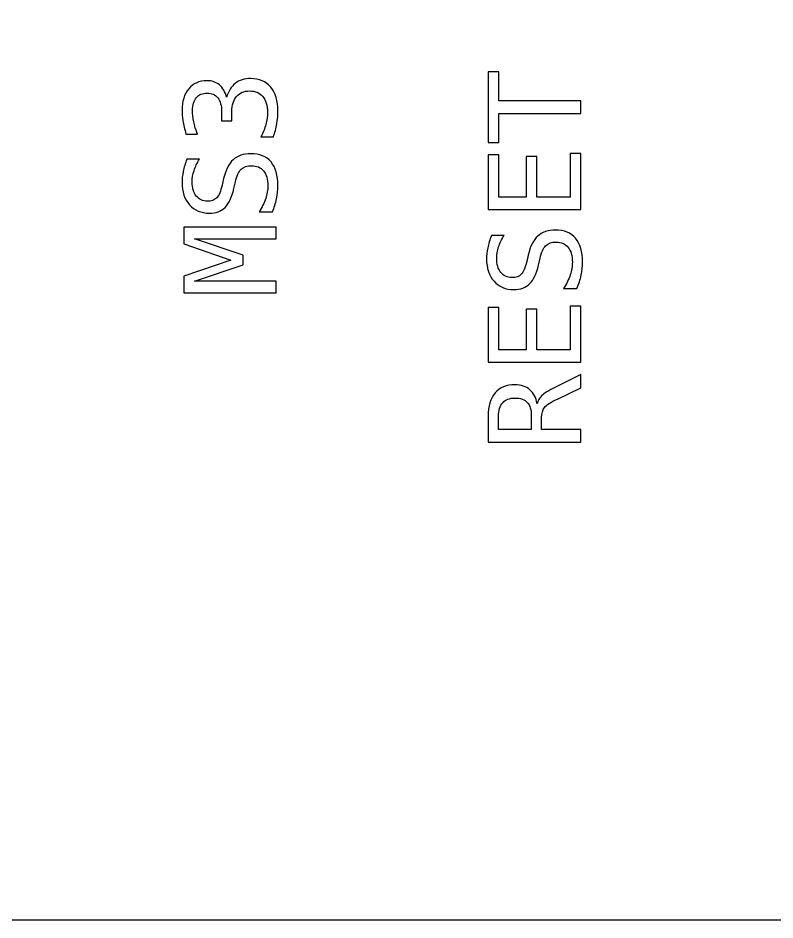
# Model space of a CAD drawing. Header units: centimetres. Extents: x -12.95 to -8.36, y -16.22 to -13.16.
# Drawn here: x -10.961 to -10.33, y -16.224 to -15.472 of the extents above; entities that cross this region are included whole.
import ezdxf

# ---------------------------------------------------------------- set-up
doc = ezdxf.new("R2010")
doc.units = ezdxf.units.CM
doc.header["$MEASUREMENT"] = 0
doc.layers.add('Layer 1', color=7, linetype='Continuous')

msp = doc.modelspace()

# ---------------------------------------------------------------- linework, layer by layer
at = {"layer": 'Layer 1', "color": 7}
msp.add_lwpolyline([(-12.95394, -16.22416), (-8.36022, -16.22416), (-8.36022, -13.16168), (-12.95394, -13.16168), (-12.95394, -16.22416)], close=True, dxfattribs=at)
at = {"layer": 'Layer 1'}
for points, knots in [([(-10.56869, -15.57569), (-10.56869, -15.57569), (-10.56869, -15.51683), (-10.56869, -15.51683), (-10.56869, -15.51683), (-10.56869, -15.51683), (-10.55991, -15.51683), (-10.55991, -15.51683), (-10.55991, -15.51683), (-10.55991, -15.51683), (-10.55991, -15.54096), (-10.55991, -15.54096), (-10.55991, -15.54096), (-10.55991, -15.54096), (-10.49154, -15.54096), (-10.49154, -15.54096), (-10.49154, -15.54096), (-10.49154, -15.54096), (-10.49154, -15.55145), (-10.49154, -15.55145), (-10.49154, -15.55145), (-10.49154, -15.55145), (-10.55991, -15.55145), (-10.55991, -15.55145), (-10.55991, -15.55145), (-10.55991, -15.55145), (-10.55991, -15.57569), (-10.55991, -15.57569), (-10.55991, -15.57569), (-10.55991, -15.57569), (-10.56869, -15.57569), (-10.56869, -15.57569)], [0, 0, 0, 0, 0.125, 0.125, 0.125, 0.125, 0.25, 0.25, 0.25, 0.25, 0.375, 0.375, 0.375, 0.375, 0.5, 0.5, 0.5, 0.5, 0.625, 0.625, 0.625, 0.625, 0.75, 0.75, 0.75, 0.75, 0.875, 0.875, 0.875, 0.875, 1, 1, 1, 1]), ([(-10.78683, -15.53803), (-10.78549, -15.53297), (-10.78309, -15.52909), (-10.77967, -15.5264), (-10.77967, -15.5264), (-10.77625, -15.52371), (-10.77196, -15.52237), (-10.76683, -15.52237), (-10.76683, -15.52237), (-10.75974, -15.52237), (-10.75417, -15.52475), (-10.75011, -15.52953), (-10.75011, -15.52953), (-10.74607, -15.53429), (-10.74404, -15.5409), (-10.74404, -15.54933), (-10.74404, -15.54933), (-10.74404, -15.5529), (-10.74438, -15.55651), (-10.74503, -15.5602), (-10.74503, -15.5602), (-10.74568, -15.56389), (-10.74663, -15.5675), (-10.74787, -15.57105), (-10.74787, -15.57105), (-10.74787, -15.57105), (-10.75826, -15.57105), (-10.75826, -15.57105), (-10.75826, -15.57105), (-10.75642, -15.56754), (-10.75506, -15.56406), (-10.75417, -15.56066), (-10.75417, -15.56066), (-10.75327, -15.55725), (-10.75282, -15.55385), (-10.75282, -15.55048), (-10.75282, -15.55048), (-10.75282, -15.54477), (-10.75411, -15.54037), (-10.75671, -15.5373), (-10.75671, -15.5373), (-10.75928, -15.53424), (-10.763, -15.5327), (-10.76787, -15.5327), (-10.76787, -15.5327), (-10.77235, -15.5327), (-10.7759, -15.53424), (-10.77854, -15.5373), (-10.77854, -15.5373), (-10.78117, -15.54037), (-10.78249, -15.54452), (-10.78249, -15.54976), (-10.78249, -15.54976), (-10.78249, -15.54976), (-10.78249, -15.55771), (-10.78249, -15.55771), (-10.78249, -15.55771), (-10.78249, -15.55771), (-10.79106, -15.55771), (-10.79106, -15.55771), (-10.79106, -15.55771), (-10.79106, -15.55771), (-10.79106, -15.54976), (-10.79106, -15.54976), (-10.79106, -15.54976), (-10.79106, -15.54498), (-10.79212, -15.54124), (-10.79422, -15.53854), (-10.79422, -15.53854), (-10.79632, -15.53586), (-10.79925, -15.53452), (-10.80301, -15.53452), (-10.80301, -15.53452), (-10.80696, -15.53452), (-10.81001, -15.53577), (-10.81212, -15.53826), (-10.81212, -15.53826), (-10.81424, -15.54076), (-10.8153, -15.54432), (-10.8153, -15.54893), (-10.8153, -15.54893), (-10.8153, -15.552), (-10.81495, -15.55517), (-10.81426, -15.55844), (-10.81426, -15.55844), (-10.81357, -15.56172), (-10.81253, -15.56514), (-10.81115, -15.56872), (-10.81115, -15.56872), (-10.81115, -15.56872), (-10.82077, -15.56872), (-10.82077, -15.56872), (-10.82077, -15.56872), (-10.82188, -15.56456), (-10.82271, -15.56083), (-10.82325, -15.55759), (-10.82325, -15.55759), (-10.8238, -15.55433), (-10.82408, -15.55145), (-10.82408, -15.54893), (-10.82408, -15.54893), (-10.82408, -15.54141), (-10.8222, -15.53542), (-10.81842, -15.53092), (-10.81842, -15.53092), (-10.81465, -15.52642), (-10.80966, -15.52418), (-10.80341, -15.52418), (-10.80341, -15.52418), (-10.79918, -15.52418), (-10.79565, -15.52536), (-10.79283, -15.52773), (-10.79283, -15.52773), (-10.79001, -15.53007), (-10.788, -15.53351), (-10.78683, -15.53803)], [0, 0, 0, 0, 0.034483, 0.034483, 0.034483, 0.034483, 0.068966, 0.068966, 0.068966, 0.068966, 0.103448, 0.103448, 0.103448, 0.103448, 0.137931, 0.137931, 0.137931, 0.137931, 0.172414, 0.172414, 0.172414, 0.172414, 0.206897, 0.206897, 0.206897, 0.206897, 0.241379, 0.241379, 0.241379, 0.241379, 0.275862, 0.275862, 0.275862, 0.275862, 0.310345, 0.310345, 0.310345, 0.310345, 0.344828, 0.344828, 0.344828, 0.344828, 0.37931, 0.37931, 0.37931, 0.37931, 0.413793, 0.413793, 0.413793, 0.413793, 0.448276, 0.448276, 0.448276, 0.448276, 0.482759, 0.482759, 0.482759, 0.482759, 0.517241, 0.517241, 0.517241, 0.517241, 0.551724, 0.551724, 0.551724, 0.551724, 0.586207, 0.586207, 0.586207, 0.586207, 0.62069, 0.62069, 0.62069, 0.62069, 0.655172, 0.655172, 0.655172, 0.655172, 0.689655, 0.689655, 0.689655, 0.689655, 0.724138, 0.724138, 0.724138, 0.724138, 0.758621, 0.758621, 0.758621, 0.758621, 0.793103, 0.793103, 0.793103, 0.793103, 0.827586, 0.827586, 0.827586, 0.827586, 0.862069, 0.862069, 0.862069, 0.862069, 0.896552, 0.896552, 0.896552, 0.896552, 0.931034, 0.931034, 0.931034, 0.931034, 0.965517, 0.965517, 0.965517, 0.965517, 1, 1, 1, 1]), ([(-10.82004, -15.58953), (-10.82004, -15.58953), (-10.80944, -15.58953), (-10.80944, -15.58953), (-10.80944, -15.58953), (-10.81149, -15.59271), (-10.81302, -15.59588), (-10.81406, -15.59907), (-10.81406, -15.59907), (-10.81511, -15.60225), (-10.81562, -15.60548), (-10.81562, -15.60871), (-10.81562, -15.60871), (-10.81562, -15.61364), (-10.81447, -15.61754), (-10.81218, -15.6204), (-10.81218, -15.6204), (-10.80988, -15.62326), (-10.8068, -15.62469), (-10.8029, -15.62469), (-10.8029, -15.62469), (-10.79948, -15.62469), (-10.79689, -15.62375), (-10.79509, -15.62186), (-10.79509, -15.62186), (-10.7933, -15.61999), (-10.79181, -15.61648), (-10.79059, -15.61135), (-10.79059, -15.61135), (-10.79059, -15.61135), (-10.78935, -15.60587), (-10.78935, -15.60587), (-10.78935, -15.60587), (-10.78766, -15.59863), (-10.78501, -15.59336), (-10.7814, -15.59004), (-10.7814, -15.59004), (-10.77778, -15.58675), (-10.77286, -15.58509), (-10.76662, -15.58509), (-10.76662, -15.58509), (-10.75928, -15.58509), (-10.75369, -15.58736), (-10.74983, -15.59191), (-10.74983, -15.59191), (-10.74596, -15.59646), (-10.74404, -15.60308), (-10.74404, -15.61176), (-10.74404, -15.61176), (-10.74404, -15.61537), (-10.74443, -15.61901), (-10.7452, -15.62266), (-10.7452, -15.62266), (-10.74598, -15.62631), (-10.74715, -15.62998), (-10.7487, -15.63366), (-10.7487, -15.63366), (-10.7487, -15.63366), (-10.75981, -15.63366), (-10.75981, -15.63366), (-10.75981, -15.63366), (-10.75729, -15.62969), (-10.75544, -15.62596), (-10.75427, -15.62243), (-10.75427, -15.62243), (-10.75309, -15.61888), (-10.75251, -15.61534), (-10.75251, -15.61176), (-10.75251, -15.61176), (-10.75251, -15.60648), (-10.75369, -15.60237), (-10.75605, -15.59945), (-10.75605, -15.59945), (-10.75842, -15.59652), (-10.76171, -15.59505), (-10.76595, -15.59505), (-10.76595, -15.59505), (-10.76981, -15.59505), (-10.77276, -15.59606), (-10.77478, -15.59809), (-10.77478, -15.59809), (-10.77681, -15.6001), (-10.77838, -15.60361), (-10.77949, -15.6086), (-10.77949, -15.6086), (-10.77949, -15.6086), (-10.78078, -15.61419), (-10.78078, -15.61419), (-10.78078, -15.61419), (-10.7824, -15.62135), (-10.78484, -15.62656), (-10.78812, -15.6298), (-10.78812, -15.6298), (-10.79138, -15.63303), (-10.79577, -15.63465), (-10.80129, -15.63465), (-10.80129, -15.63465), (-10.80819, -15.63465), (-10.81371, -15.63234), (-10.81786, -15.6277), (-10.81786, -15.6277), (-10.822, -15.62306), (-10.82408, -15.61691), (-10.82408, -15.60922), (-10.82408, -15.60922), (-10.82408, -15.60625), (-10.82375, -15.60315), (-10.82308, -15.59987), (-10.82308, -15.59987), (-10.82241, -15.59659), (-10.82138, -15.59315), (-10.82004, -15.58953)], [0, 0, 0, 0, 0.035714, 0.035714, 0.035714, 0.035714, 0.071429, 0.071429, 0.071429, 0.071429, 0.107143, 0.107143, 0.107143, 0.107143, 0.142857, 0.142857, 0.142857, 0.142857, 0.178571, 0.178571, 0.178571, 0.178571, 0.214286, 0.214286, 0.214286, 0.214286, 0.25, 0.25, 0.25, 0.25, 0.285714, 0.285714, 0.285714, 0.285714, 0.321429, 0.321429, 0.321429, 0.321429, 0.357143, 0.357143, 0.357143, 0.357143, 0.392857, 0.392857, 0.392857, 0.392857, 0.428571, 0.428571, 0.428571, 0.428571, 0.464286, 0.464286, 0.464286, 0.464286, 0.5, 0.5, 0.5, 0.5, 0.535714, 0.535714, 0.535714, 0.535714, 0.571429, 0.571429, 0.571429, 0.571429, 0.607143, 0.607143, 0.607143, 0.607143, 0.642857, 0.642857, 0.642857, 0.642857, 0.678571, 0.678571, 0.678571, 0.678571, 0.714286, 0.714286, 0.714286, 0.714286, 0.75, 0.75, 0.75, 0.75, 0.785714, 0.785714, 0.785714, 0.785714, 0.821429, 0.821429, 0.821429, 0.821429, 0.857143, 0.857143, 0.857143, 0.857143, 0.892857, 0.892857, 0.892857, 0.892857, 0.928571, 0.928571, 0.928571, 0.928571, 0.964286, 0.964286, 0.964286, 0.964286, 1, 1, 1, 1]), ([(-10.56869, -15.63165), (-10.56869, -15.63165), (-10.56869, -15.58588), (-10.56869, -15.58588), (-10.56869, -15.58588), (-10.56869, -15.58588), (-10.55991, -15.58588), (-10.55991, -15.58588), (-10.55991, -15.58588), (-10.55991, -15.58588), (-10.55991, -15.62121), (-10.55991, -15.62121), (-10.55991, -15.62121), (-10.55991, -15.62121), (-10.53706, -15.62121), (-10.53706, -15.62121), (-10.53706, -15.62121), (-10.53706, -15.62121), (-10.53706, -15.58743), (-10.53706, -15.58743), (-10.53706, -15.58743), (-10.53706, -15.58743), (-10.52828, -15.58743), (-10.52828, -15.58743), (-10.52828, -15.58743), (-10.52828, -15.58743), (-10.52828, -15.62121), (-10.52828, -15.62121), (-10.52828, -15.62121), (-10.52828, -15.62121), (-10.50032, -15.62121), (-10.50032, -15.62121), (-10.50032, -15.62121), (-10.50032, -15.62121), (-10.50032, -15.58489), (-10.50032, -15.58489), (-10.50032, -15.58489), (-10.50032, -15.58489), (-10.49154, -15.58489), (-10.49154, -15.58489), (-10.49154, -15.58489), (-10.49154, -15.58489), (-10.49154, -15.63165), (-10.49154, -15.63165), (-10.49154, -15.63165), (-10.49154, -15.63165), (-10.56869, -15.63165), (-10.56869, -15.63165)], [0, 0, 0, 0, 0.083333, 0.083333, 0.083333, 0.083333, 0.166667, 0.166667, 0.166667, 0.166667, 0.25, 0.25, 0.25, 0.25, 0.333333, 0.333333, 0.333333, 0.333333, 0.416667, 0.416667, 0.416667, 0.416667, 0.5, 0.5, 0.5, 0.5, 0.583333, 0.583333, 0.583333, 0.583333, 0.666667, 0.666667, 0.666667, 0.666667, 0.75, 0.75, 0.75, 0.75, 0.833333, 0.833333, 0.833333, 0.833333, 0.916667, 0.916667, 0.916667, 0.916667, 1, 1, 1, 1]), ([(-10.82269, -15.7011), (-10.82269, -15.7011), (-10.82269, -15.68714), (-10.82269, -15.68714), (-10.82269, -15.68714), (-10.82269, -15.68714), (-10.78343, -15.67381), (-10.78343, -15.67381), (-10.78343, -15.67381), (-10.78343, -15.67381), (-10.82269, -15.66037), (-10.82269, -15.66037), (-10.82269, -15.66037), (-10.82269, -15.66037), (-10.82269, -15.64636), (-10.82269, -15.64636), (-10.82269, -15.64636), (-10.82269, -15.64636), (-10.74554, -15.64636), (-10.74554, -15.64636), (-10.74554, -15.64636), (-10.74554, -15.64636), (-10.74554, -15.65603), (-10.74554, -15.65603), (-10.74554, -15.65603), (-10.74554, -15.65603), (-10.81369, -15.65603), (-10.81369, -15.65603), (-10.81369, -15.65603), (-10.81369, -15.65603), (-10.77304, -15.66977), (-10.77304, -15.66977), (-10.77304, -15.66977), (-10.77304, -15.66977), (-10.77304, -15.67769), (-10.77304, -15.67769), (-10.77304, -15.67769), (-10.77304, -15.67769), (-10.81369, -15.69148), (-10.81369, -15.69148), (-10.81369, -15.69148), (-10.81369, -15.69148), (-10.74554, -15.69148), (-10.74554, -15.69148), (-10.74554, -15.69148), (-10.74554, -15.69148), (-10.74554, -15.7011), (-10.74554, -15.7011), (-10.74554, -15.7011), (-10.74554, -15.7011), (-10.82269, -15.7011), (-10.82269, -15.7011)], [0, 0, 0, 0, 0.076923, 0.076923, 0.076923, 0.076923, 0.153846, 0.153846, 0.153846, 0.153846, 0.230769, 0.230769, 0.230769, 0.230769, 0.307692, 0.307692, 0.307692, 0.307692, 0.384615, 0.384615, 0.384615, 0.384615, 0.461538, 0.461538, 0.461538, 0.461538, 0.538462, 0.538462, 0.538462, 0.538462, 0.615385, 0.615385, 0.615385, 0.615385, 0.692308, 0.692308, 0.692308, 0.692308, 0.769231, 0.769231, 0.769231, 0.769231, 0.846154, 0.846154, 0.846154, 0.846154, 0.923077, 0.923077, 0.923077, 0.923077, 1, 1, 1, 1]), ([(-10.56604, -15.65324), (-10.56604, -15.65324), (-10.55544, -15.65324), (-10.55544, -15.65324), (-10.55544, -15.65324), (-10.55749, -15.65642), (-10.55902, -15.65959), (-10.56006, -15.66278), (-10.56006, -15.66278), (-10.56111, -15.66596), (-10.56162, -15.66919), (-10.56162, -15.67242), (-10.56162, -15.67242), (-10.56162, -15.67735), (-10.56047, -15.68125), (-10.55818, -15.68411), (-10.55818, -15.68411), (-10.55588, -15.68697), (-10.5528, -15.6884), (-10.5489, -15.6884), (-10.5489, -15.6884), (-10.54548, -15.6884), (-10.54289, -15.68746), (-10.54109, -15.68557), (-10.54109, -15.68557), (-10.5393, -15.6837), (-10.53781, -15.68019), (-10.53659, -15.67506), (-10.53659, -15.67506), (-10.53659, -15.67506), (-10.53535, -15.66958), (-10.53535, -15.66958), (-10.53535, -15.66958), (-10.53366, -15.66234), (-10.53101, -15.65707), (-10.5274, -15.65375), (-10.5274, -15.65375), (-10.52378, -15.65046), (-10.51886, -15.6488), (-10.51262, -15.6488), (-10.51262, -15.6488), (-10.50528, -15.6488), (-10.49969, -15.65107), (-10.49583, -15.65562), (-10.49583, -15.65562), (-10.49196, -15.66017), (-10.49004, -15.66679), (-10.49004, -15.67547), (-10.49004, -15.67547), (-10.49004, -15.67908), (-10.49043, -15.68272), (-10.4912, -15.68637), (-10.4912, -15.68637), (-10.49198, -15.69002), (-10.49315, -15.69369), (-10.4947, -15.69737), (-10.4947, -15.69737), (-10.4947, -15.69737), (-10.50581, -15.69737), (-10.50581, -15.69737), (-10.50581, -15.69737), (-10.50329, -15.6934), (-10.50144, -15.68967), (-10.50027, -15.68614), (-10.50027, -15.68614), (-10.49909, -15.68259), (-10.49851, -15.67905), (-10.49851, -15.67547), (-10.49851, -15.67547), (-10.49851, -15.67019), (-10.49969, -15.66608), (-10.50205, -15.66316), (-10.50205, -15.66316), (-10.50442, -15.66023), (-10.50771, -15.65876), (-10.51195, -15.65876), (-10.51195, -15.65876), (-10.51581, -15.65876), (-10.51876, -15.65977), (-10.52078, -15.6618), (-10.52078, -15.6618), (-10.52281, -15.66381), (-10.52438, -15.66732), (-10.52549, -15.67231), (-10.52549, -15.67231), (-10.52549, -15.67231), (-10.52678, -15.6779), (-10.52678, -15.6779), (-10.52678, -15.6779), (-10.5284, -15.68506), (-10.53084, -15.69027), (-10.53412, -15.69351), (-10.53412, -15.69351), (-10.53738, -15.69674), (-10.54177, -15.69836), (-10.54729, -15.69836), (-10.54729, -15.69836), (-10.55419, -15.69836), (-10.55971, -15.69605), (-10.56386, -15.69141), (-10.56386, -15.69141), (-10.568, -15.68677), (-10.57008, -15.68062), (-10.57008, -15.67293), (-10.57008, -15.67293), (-10.57008, -15.66996), (-10.56975, -15.66686), (-10.56908, -15.66358), (-10.56908, -15.66358), (-10.56841, -15.6603), (-10.56738, -15.65686), (-10.56604, -15.65324)], [0, 0, 0, 0, 0.035714, 0.035714, 0.035714, 0.035714, 0.071429, 0.071429, 0.071429, 0.071429, 0.107143, 0.107143, 0.107143, 0.107143, 0.142857, 0.142857, 0.142857, 0.142857, 0.178571, 0.178571, 0.178571, 0.178571, 0.214286, 0.214286, 0.214286, 0.214286, 0.25, 0.25, 0.25, 0.25, 0.285714, 0.285714, 0.285714, 0.285714, 0.321429, 0.321429, 0.321429, 0.321429, 0.357143, 0.357143, 0.357143, 0.357143, 0.392857, 0.392857, 0.392857, 0.392857, 0.428571, 0.428571, 0.428571, 0.428571, 0.464286, 0.464286, 0.464286, 0.464286, 0.5, 0.5, 0.5, 0.5, 0.535714, 0.535714, 0.535714, 0.535714, 0.571429, 0.571429, 0.571429, 0.571429, 0.607143, 0.607143, 0.607143, 0.607143, 0.642857, 0.642857, 0.642857, 0.642857, 0.678571, 0.678571, 0.678571, 0.678571, 0.714286, 0.714286, 0.714286, 0.714286, 0.75, 0.75, 0.75, 0.75, 0.785714, 0.785714, 0.785714, 0.785714, 0.821429, 0.821429, 0.821429, 0.821429, 0.857143, 0.857143, 0.857143, 0.857143, 0.892857, 0.892857, 0.892857, 0.892857, 0.928571, 0.928571, 0.928571, 0.928571, 0.964286, 0.964286, 0.964286, 0.964286, 1, 1, 1, 1]), ([(-10.56869, -15.75907), (-10.56869, -15.75907), (-10.56869, -15.7133), (-10.56869, -15.7133), (-10.56869, -15.7133), (-10.56869, -15.7133), (-10.55991, -15.7133), (-10.55991, -15.7133), (-10.55991, -15.7133), (-10.55991, -15.7133), (-10.55991, -15.74863), (-10.55991, -15.74863), (-10.55991, -15.74863), (-10.55991, -15.74863), (-10.53706, -15.74863), (-10.53706, -15.74863), (-10.53706, -15.74863), (-10.53706, -15.74863), (-10.53706, -15.71485), (-10.53706, -15.71485), (-10.53706, -15.71485), (-10.53706, -15.71485), (-10.52828, -15.71485), (-10.52828, -15.71485), (-10.52828, -15.71485), (-10.52828, -15.71485), (-10.52828, -15.74863), (-10.52828, -15.74863), (-10.52828, -15.74863), (-10.52828, -15.74863), (-10.50032, -15.74863), (-10.50032, -15.74863), (-10.50032, -15.74863), (-10.50032, -15.74863), (-10.50032, -15.71231), (-10.50032, -15.71231), (-10.50032, -15.71231), (-10.50032, -15.71231), (-10.49154, -15.71231), (-10.49154, -15.71231), (-10.49154, -15.71231), (-10.49154, -15.71231), (-10.49154, -15.75907), (-10.49154, -15.75907), (-10.49154, -15.75907), (-10.49154, -15.75907), (-10.56869, -15.75907), (-10.56869, -15.75907)], [0, 0, 0, 0, 0.083333, 0.083333, 0.083333, 0.083333, 0.166667, 0.166667, 0.166667, 0.166667, 0.25, 0.25, 0.25, 0.25, 0.333333, 0.333333, 0.333333, 0.333333, 0.416667, 0.416667, 0.416667, 0.416667, 0.5, 0.5, 0.5, 0.5, 0.583333, 0.583333, 0.583333, 0.583333, 0.666667, 0.666667, 0.666667, 0.666667, 0.75, 0.75, 0.75, 0.75, 0.833333, 0.833333, 0.833333, 0.833333, 0.916667, 0.916667, 0.916667, 0.916667, 1, 1, 1, 1]), ([(-10.52798, -15.79368), (-10.52729, -15.791), (-10.52599, -15.78871), (-10.52407, -15.78682), (-10.52407, -15.78682), (-10.52216, -15.78491), (-10.51835, -15.78257), (-10.51264, -15.77973), (-10.51264, -15.77973), (-10.51264, -15.77973), (-10.49154, -15.76925), (-10.49154, -15.76925), (-10.49154, -15.76925), (-10.49154, -15.76925), (-10.49154, -15.78045), (-10.49154, -15.78045), (-10.49154, -15.78045), (-10.49154, -15.78045), (-10.51103, -15.78966), (-10.51103, -15.78966), (-10.51103, -15.78966), (-10.51657, -15.7923), (-10.52015, -15.79468), (-10.52175, -15.79682), (-10.52175, -15.79682), (-10.52336, -15.79894), (-10.52415, -15.80169), (-10.52415, -15.80511), (-10.52415, -15.80511), (-10.52415, -15.80511), (-10.52415, -15.81507), (-10.52415, -15.81507), (-10.52415, -15.81507), (-10.52415, -15.81507), (-10.49154, -15.81507), (-10.49154, -15.81507), (-10.49154, -15.81507), (-10.49154, -15.81507), (-10.49154, -15.82557), (-10.49154, -15.82557), (-10.49154, -15.82557), (-10.49154, -15.82557), (-10.56869, -15.82557), (-10.56869, -15.82557), (-10.56869, -15.82557), (-10.56869, -15.82557), (-10.56869, -15.80407), (-10.56869, -15.80407), (-10.56869, -15.80407), (-10.56869, -15.7956), (-10.56679, -15.78911), (-10.56296, -15.7846), (-10.56296, -15.7846), (-10.55913, -15.78008), (-10.55361, -15.77782), (-10.54638, -15.77782), (-10.54638, -15.77782), (-10.54126, -15.77782), (-10.53712, -15.77922), (-10.53389, -15.78199), (-10.53389, -15.78199), (-10.53066, -15.78475), (-10.5287, -15.78865), (-10.52798, -15.79368)], [0, 0, 0, 0, 0.0625, 0.0625, 0.0625, 0.0625, 0.125, 0.125, 0.125, 0.125, 0.1875, 0.1875, 0.1875, 0.1875, 0.25, 0.25, 0.25, 0.25, 0.3125, 0.3125, 0.3125, 0.3125, 0.375, 0.375, 0.375, 0.375, 0.4375, 0.4375, 0.4375, 0.4375, 0.5, 0.5, 0.5, 0.5, 0.5625, 0.5625, 0.5625, 0.5625, 0.625, 0.625, 0.625, 0.625, 0.6875, 0.6875, 0.6875, 0.6875, 0.75, 0.75, 0.75, 0.75, 0.8125, 0.8125, 0.8125, 0.8125, 0.875, 0.875, 0.875, 0.875, 0.9375, 0.9375, 0.9375, 0.9375, 1, 1, 1, 1]), ([(-10.56012, -15.81507), (-10.56012, -15.81507), (-10.53273, -15.81507), (-10.53273, -15.81507), (-10.53273, -15.81507), (-10.53273, -15.81507), (-10.53273, -15.80366), (-10.53273, -15.80366), (-10.53273, -15.80366), (-10.53273, -15.79867), (-10.53384, -15.79495), (-10.53608, -15.7925), (-10.53608, -15.7925), (-10.53832, -15.79005), (-10.54176, -15.78883), (-10.54638, -15.78883), (-10.54638, -15.78883), (-10.55082, -15.78883), (-10.55421, -15.79013), (-10.55657, -15.79273), (-10.55657, -15.79273), (-10.55894, -15.79534), (-10.56012, -15.79911), (-10.56012, -15.80407), (-10.56012, -15.80407), (-10.56012, -15.80407), (-10.56012, -15.81507), (-10.56012, -15.81507)], [0, 0, 0, 0, 0.142857, 0.142857, 0.142857, 0.142857, 0.285714, 0.285714, 0.285714, 0.285714, 0.428571, 0.428571, 0.428571, 0.428571, 0.571429, 0.571429, 0.571429, 0.571429, 0.714286, 0.714286, 0.714286, 0.714286, 0.857143, 0.857143, 0.857143, 0.857143, 1, 1, 1, 1])]:
    msp.add_open_spline(points, degree=3, knots=knots, dxfattribs=at)

doc.saveas('drawing.dxf')
